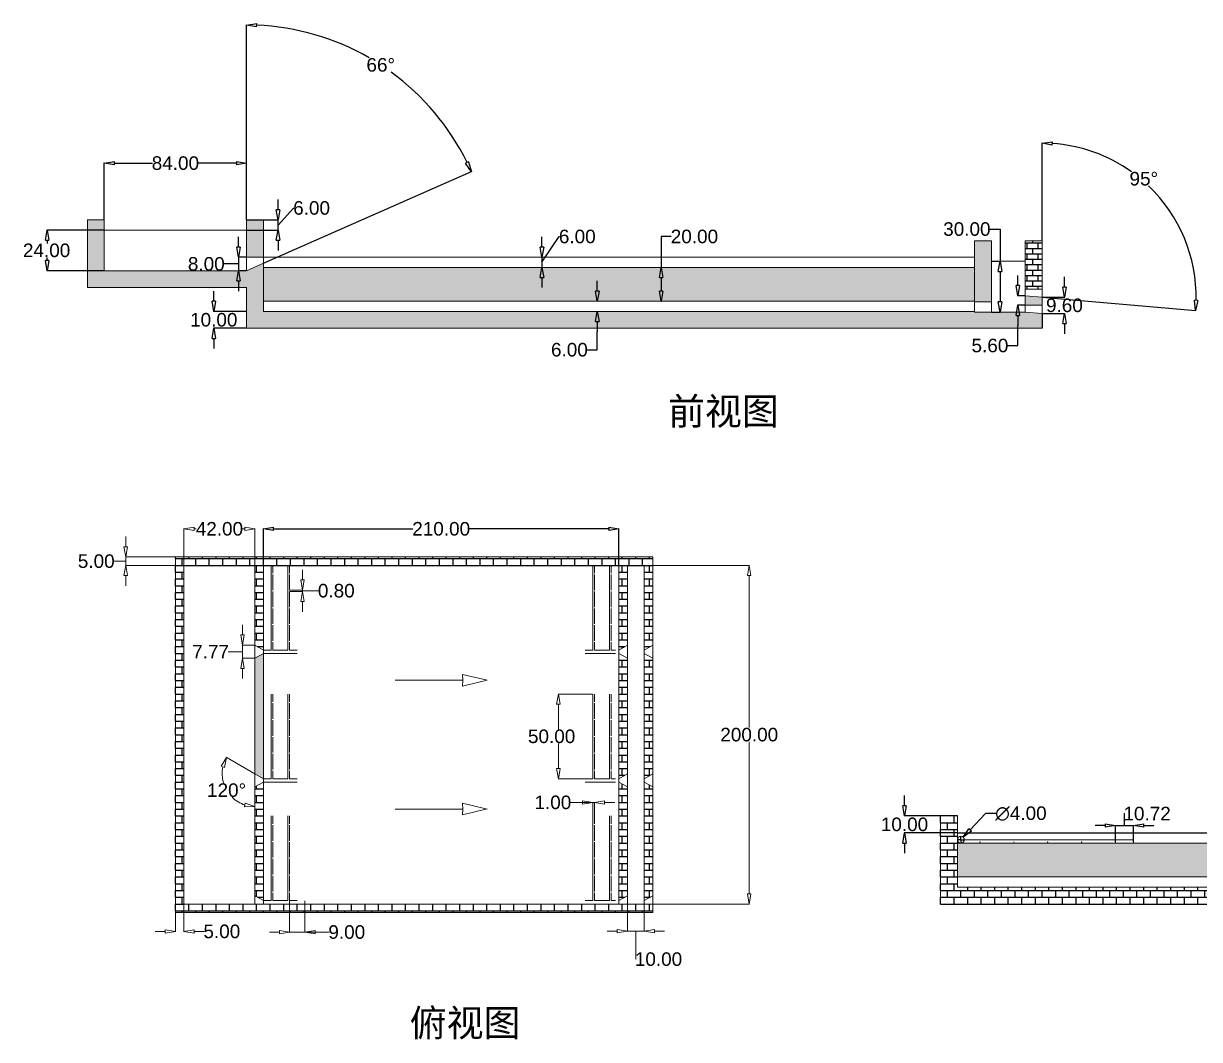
# Model space of a CAD drawing. Header units: inches. Extents: x -142 to 925, y -273 to 520.
# Drawn here: x -142 to 553, y -80 to 520 of the extents above; entities that cross this region are included whole.
import ezdxf

# ---------------------------------------------------------------- set-up
doc = ezdxf.new("R2010")
doc.units = ezdxf.units.IN
doc.header["$MEASUREMENT"] = 0
doc.layers.add('图层1', color=142, linetype='Continuous')
doc.layers.add('标注', color=7, linetype='Continuous')
doc.styles.add('MtXpl_', font='SimSun.ttf')
doc.styles.get("Standard").update_dxf_attribs({"font": 'arial.ttf', "height": 8})
doc.dimstyles.new('副本 Standard', dxfattribs={"dimtxt": 8, "dimasz": 6, "dimexe": 0.18, "dimexo": 0.0625, "dimgap": 0.09, "dimtad": 0, "dimtih": 1, "dimtoh": 1, "dimzin": 0, "dimdsep": 46, "dimtxsty": 'Standard', "dimblk": 'CLOSEDBLANK', "dimcen": -0.09, "dimadec": 0, "dimazin": 0, "dimtfac": 1, "dimtofl": 0, "dimtmove": 1, "dimatfit": 3, "dimldrblk": 'CLOSEDBLANK', "dimfxl": 1, "dimtolj": 1, "dimtzin": 0, "dimarcsym": 0})
pattern_1 = [(228.012788, (0.72, 1), (-8, -9), [0.134536, -13.319088]), (184.969741, (0.63, 0.9), (12, 1), [0.230868, -22.8559248]), (132.510447, (0.4, 0.88), (10, -11), [0.162788, -16.1160326]), (267.273689, (0.01, 0.63), (1, 20), [0.210238, -20.813558]), (292.833654, (0, 0.42), (-5, 12), [0.206155, -20.4093731]), (357.273689, (0.08, 0.23), (-20, 1), [0.210238, -20.813558]), (37.6942405, (0.29, 0.22), (-13, -10), [0.278029, -27.5248485]), (72.255328, (0.51, 0.39), (7, 22), [0.262488, -25.9863215]), (121.429566, (0.59, 0.64), (-8, 13), [0.21095, -20.8840731]), (175.236358, (0.48, 0.82), (11, -1), [0.240832, -11.8007626]), (222.397438, (0.24, 0.84), (-12, -11), [0.311448, -30.833375]), (138.814075, (1, 0.62), (-7, 6), [0.106301, -10.5238448]), (171.469234, (0.92, 0.69), (13, -2), [0.202237, -20.0215114]), (225, (0.72, 0.72), (-1e-16, -1), [0.141421, -1.2727926]), (203.19859, (0.65, 0.84), (5, 2), [0.076158, -7.5396151]), (291.80141, (0.58, 0.81), (-1, 3), [0.107703, -5.2774618]), (30.963757, (0.62, 0.71), (3, 2), [0.174929, -5.6560229]), (161.56505, (0.77, 0.8), (2, -1), [0.126491, -3.0357867]), (16.38954, (0, 0.81), (10, 3), [0.1772, -17.5428451]), (70.346176, (0.17, 0.86), (-4, -11), [0.148661, -14.7174077]), (293.19859, (0.77, 1), (-2, 5), [0.152315, -7.4634581]), (343.61046, (0.83, 0.86), (-10, 3), [0.1772, -17.5428451]), (339.443955, (0, 0.19), (-5, 2), [0.17088, -8.3731237]), (294.77514, (0.16, 0.13), (-5, 11), [0.143178, -14.174643]), (66.80141, (0.78, 0), (2, 5), [0.152315, -7.4634581]), (17.354025, (0.84, 0.14), (-13, -4), [0.167631, -16.5954236]), (69.443955, (0.29, 0), (-2, -5), [0.08544, -8.4585637]), (101.309932, (0.72, 0), (-1, 4), [0.05099, -5.0480295]), (165.963757, (0.71, 0.05), (3, -1), [0.206155, -3.9169506]), (186.009006, (0.51, 0.1), (10, 1), [0.19105, -18.9139232]), (303.69007, (0.62, 0.62), (-1, 2), [0.144222, -3.4613293]), (353.1572266, (0.7, 0.5), (17, -2), [0.251794, -24.9275626]), (60.945396, (0.95, 0.47), (-4, -7), [0.102956, -10.1926741]), (90, (1, 0.56), (-1, 1), [0.06, -0.94]), (120.256437, (0.49, 0.13), (4, -7), [0.138924, -13.75352]), (48.012788, (0.42, 0.25), (8, 9), [0.269072, -13.184552]), (0, (0.6, 0.45), (1, 1), [0.26, -0.74]), (325.304846, (0.86, 0.45), (10, -7), [0.158114, -15.6532743]), (254.054604, (0.99, 0.36), (-1, -4), [0.145602, -7.1345079]), (207.645975, (0.95, 0.22), (-19, -10), [0.237065, -23.4694742]), (175.426079, (0.74, 0.11), (-13, 1), [0.250799, -24.8290734])]

# ---------------------------------------------------------------- blocks, each defined once
blk = doc.blocks.new('_ClosedBlank')
at = {"color": 0, "linetype": 'ByBlock', "lineweight": -2}
for p, q in [((-1, 0.17), (0, 0)), ((-1, 0.17), (-1, -0.17)), ((0, 0), (-1, -0.17))]:
    blk.add_line(p, q, dxfattribs=at)
blk = doc.blocks.new('*D11')
at = {"layer": 'Defpoints', "color": 0, "transparency": 16777216}
for p in [(541.24, 399.27), (460, 391.6), (450, 359.2), (460, 358.34), (460, 348.74)]:
    blk.add_point(p, dxfattribs=at)
at = {"layer": '标注', "color": 0, "lineweight": -2, "transparency": 16777216}
for p, q in [((460, 391.66), (460, 449.49)), ((460.06, 358.34), (550.81, 350.57))]:
    blk.add_line(p, q, dxfattribs=at)
for start, end in [(54.58476, 86.22012), (358.88677, 46.31844)]:
    blk.add_arc((460, 358.34), 90.97, start, end, dxfattribs=at)
at = {"layer": '标注', "color": 0, "lineweight": -2, "transparency": 16777216, "xscale": 6, "yscale": 6, "zscale": 6}
for p, rotation in [((460, 449.31), 178.1100616742224), ((550.63, 350.58), 266.9968270854599)]:
    blk.add_blockref('_ClosedBlank', p, dxfattribs=dict(at, rotation=rotation))
at = {"layer": '标注', "color": 0, "lineweight": 0, "transparency": 16777216, "insert": (520.05, 428.3), "char_height": 8, "attachment_point": 5}
blk.add_mtext('\\A1;95°', dxfattribs=at)
blk = doc.blocks.new('*D13')
at = {"layer": 'Defpoints', "color": 0, "transparency": 16777216}
for p in [(-10, 437.52), (-94, 404), (-10, 404)]:
    blk.add_point(p, dxfattribs=at)
at = {"layer": '标注', "color": 0, "lineweight": -2, "transparency": 16777216}
for p, q in [((-94, 404.06), (-94, 437.7)), ((-10, 404.06), (-10, 437.7)), ((-88, 437.52), (-65.58, 437.52)), ((-16, 437.52), (-38.42, 437.52))]:
    blk.add_line(p, q, dxfattribs=at)
at = {"layer": '标注', "color": 0, "lineweight": -2, "transparency": 16777216, "xscale": 6, "yscale": 6, "zscale": 6, "rotation": 180}
blk.add_blockref('_ClosedBlank', (-94, 437.52), dxfattribs=at)
at = {"layer": '标注', "color": 0, "lineweight": -2, "transparency": 16777216, "xscale": 6, "yscale": 6, "zscale": 6}
blk.add_blockref('_ClosedBlank', (-10, 437.52), dxfattribs=at)
at = {"layer": '标注', "color": 0, "lineweight": 0, "transparency": 16777216, "insert": (-52, 437.52), "char_height": 8, "attachment_point": 5}
blk.add_mtext('\\A1;84.00', dxfattribs=at)
blk = doc.blocks.new('*D14')
at = {"layer": 'Defpoints', "color": 0, "transparency": 16777216}
for p in [(-94, 398), (-127.7, 374), (-94, 374)]:
    blk.add_point(p, dxfattribs=at)
at = {"layer": '标注', "color": 0, "lineweight": -2, "transparency": 16777216}
for p, q in [((-94.06, 398), (-127.88, 398)), ((-127.7, 392), (-127.7, 390.17)), ((-127.7, 380), (-127.7, 381.83)), ((-94.06, 374), (-127.88, 374))]:
    blk.add_line(p, q, dxfattribs=at)
at = {"layer": '标注', "color": 0, "lineweight": -2, "transparency": 16777216, "xscale": 6, "yscale": 6, "zscale": 6}
for p, rotation in [((-127.7, 398), 90), ((-127.7, 374), 270)]:
    blk.add_blockref('_ClosedBlank', p, dxfattribs=dict(at, rotation=rotation))
at = {"layer": '标注', "color": 0, "lineweight": 0, "transparency": 16777216, "insert": (-128.08, 386), "char_height": 8, "attachment_point": 5}
blk.add_mtext('\\A1;24.00', dxfattribs=at)
blk = doc.blocks.new('*D15')
at = {"layer": 'Defpoints', "color": 0, "transparency": 16777216}
for p in [(-10, 404), (8.63, 404), (-10, 398)]:
    blk.add_point(p, dxfattribs=at)
at = {"layer": '标注', "color": 0, "lineweight": -2, "transparency": 16777216}
for p, q in [((8.63, 410), (8.63, 416)), ((8.63, 401), (17.78, 411.04)), ((17.78, 411.04), (17.96, 411.04)), ((-9.94, 404), (8.81, 404)), ((8.63, 398), (8.63, 404)), ((-9.94, 398), (8.81, 398)), ((8.63, 392), (8.63, 386))]:
    blk.add_line(p, q, dxfattribs=at)
at = {"layer": '标注', "color": 0, "lineweight": -2, "transparency": 16777216, "xscale": 6, "yscale": 6, "zscale": 6}
for p, rotation in [((8.63, 404), 270), ((8.63, 398), 90)]:
    blk.add_blockref('_ClosedBlank', p, dxfattribs=dict(at, rotation=rotation))
at = {"layer": '标注', "color": 0, "lineweight": 0, "transparency": 16777216, "insert": (28.45, 411.04), "char_height": 8, "attachment_point": 5}
blk.add_mtext('\\A1;6.00', dxfattribs=at)
blk = doc.blocks.new('*D16')
at = {"layer": 'Defpoints', "color": 0, "transparency": 16777216}
for p in [(91.11, 478.09), (-10, 404), (0, 378.4), (-10, 374), (-10, 374)]:
    blk.add_point(p, dxfattribs=at)
at = {"layer": '标注', "color": 0, "lineweight": -2, "transparency": 16777216}
for p, q in [((-10, 404.06), (-10, 519.3)), ((0.06, 378.43), (122.99, 432.52))]:
    blk.add_line(p, q, dxfattribs=at)
for start, end in [(60.02518, 87.63088), (26.11862, 53.97017)]:
    blk.add_arc((-10, 374), 145.12, start, end, dxfattribs=at)
at = {"layer": '标注', "color": 0, "lineweight": -2, "transparency": 16777216, "xscale": 6, "yscale": 6, "zscale": 6}
for p, rotation in [((-10, 519.12), 178.815438692731), ((122.83, 432.44), 294.9340558001358)]:
    blk.add_blockref('_ClosedBlank', p, dxfattribs=dict(at, rotation=rotation))
at = {"layer": '标注', "color": 0, "lineweight": 0, "transparency": 16777216, "insert": (69.3, 495.53), "char_height": 8, "attachment_point": 5}
blk.add_mtext('\\A1;66°', dxfattribs=at)
blk = doc.blocks.new('*D17')
at = {"layer": 'Defpoints', "color": 0, "transparency": 16777216}
for p in [(164.54, 382), (164.54, 376), (164.54, 376)]:
    blk.add_point(p, dxfattribs=at)
at = {"layer": '标注', "color": 0, "lineweight": -2, "transparency": 16777216}
for p, q in [((164.54, 379), (174.72, 394.19)), ((164.54, 388), (164.54, 394)), ((174.72, 394.19), (174.9, 394.19)), ((164.54, 382), (164.54, 376)), ((164.6, 382), (164.72, 382)), ((164.6, 376), (164.72, 376)), ((164.54, 370), (164.54, 364))]:
    blk.add_line(p, q, dxfattribs=at)
at = {"layer": '标注', "color": 0, "lineweight": -2, "transparency": 16777216, "xscale": 6, "yscale": 6, "zscale": 6}
for p, rotation in [((164.54, 382), 270), ((164.54, 376), 90)]:
    blk.add_blockref('_ClosedBlank', p, dxfattribs=dict(at, rotation=rotation))
at = {"layer": '标注', "color": 0, "lineweight": 0, "transparency": 16777216, "insert": (185.39, 394.19), "char_height": 8, "attachment_point": 5}
blk.add_mtext('\\A1;6.00', dxfattribs=at)
blk = doc.blocks.new('*D20')
at = {"layer": 'Defpoints', "color": 0, "transparency": 16777216}
for p in [(-10, 382), (-14.7, 374), (-10, 374)]:
    blk.add_point(p, dxfattribs=at)
at = {"layer": '标注', "color": 0, "lineweight": -2, "transparency": 16777216}
for p, q in [((-14.7, 388), (-14.7, 394)), ((-23.09, 378), (-23.27, 378)), ((-14.7, 378), (-23.09, 378)), ((-10.06, 382), (-14.88, 382)), ((-14.7, 382), (-14.7, 374)), ((-10.06, 374), (-14.88, 374)), ((-14.7, 368), (-14.7, 362))]:
    blk.add_line(p, q, dxfattribs=at)
at = {"layer": '标注', "color": 0, "lineweight": -2, "transparency": 16777216, "xscale": 6, "yscale": 6, "zscale": 6}
for p, rotation in [((-14.7, 382), 270), ((-14.7, 374), 90)]:
    blk.add_blockref('_ClosedBlank', p, dxfattribs=dict(at, rotation=rotation))
at = {"layer": '标注', "color": 0, "lineweight": 0, "transparency": 16777216, "insert": (-33.74, 378), "char_height": 8, "attachment_point": 5}
blk.add_mtext('\\A1;8.00', dxfattribs=at)
blk = doc.blocks.new('*D21')
at = {"layer": 'Defpoints', "color": 0, "transparency": 16777216}
for p in [(430, 379.6), (430, 349.6), (435.1, 349.6)]:
    blk.add_point(p, dxfattribs=at)
at = {"layer": '标注', "color": 0, "lineweight": -2, "transparency": 16777216}
for p, q in [((429.1, 398.58), (435.1, 398.58)), ((435.1, 398.58), (435.1, 379.6)), ((430.06, 379.6), (435.28, 379.6)), ((435.1, 373.6), (435.1, 355.6)), ((430.06, 349.6), (435.28, 349.6))]:
    blk.add_line(p, q, dxfattribs=at)
at = {"layer": '标注', "color": 0, "lineweight": -2, "transparency": 16777216, "xscale": 6, "yscale": 6, "zscale": 6}
for p, rotation in [((435.1, 379.6), 90), ((435.1, 349.6), 270)]:
    blk.add_blockref('_ClosedBlank', p, dxfattribs=dict(at, rotation=rotation))
at = {"layer": '标注', "color": 0, "lineweight": 0, "transparency": 16777216, "insert": (415.53, 398.58), "char_height": 8, "attachment_point": 5}
blk.add_mtext('\\A1;30.00', dxfattribs=at)
blk = doc.blocks.new('*D22')
at = {"layer": 'Defpoints', "color": 0, "transparency": 16777216}
for p in [(-10, 350), (-29.34, 340), (-10, 340)]:
    blk.add_point(p, dxfattribs=at)
at = {"layer": '标注', "color": 0, "lineweight": -2, "transparency": 16777216}
for p, q in [((-29.34, 356), (-29.34, 362)), ((-10.06, 350), (-29.52, 350)), ((-10.06, 340), (-29.52, 340)), ((-29.34, 334), (-29.34, 328))]:
    blk.add_line(p, q, dxfattribs=at)
at = {"layer": '标注', "color": 0, "lineweight": -2, "transparency": 16777216, "xscale": 6, "yscale": 6, "zscale": 6}
for p, rotation in [((-29.34, 350), 270), ((-29.34, 340), 90)]:
    blk.add_blockref('_ClosedBlank', p, dxfattribs=dict(at, rotation=rotation))
at = {"layer": '标注', "color": 0, "lineweight": 0, "transparency": 16777216, "insert": (-29.34, 345), "char_height": 8, "attachment_point": 5}
blk.add_mtext('\\A1;10.00', dxfattribs=at)
blk = doc.blocks.new('*D23')
at = {"layer": 'Defpoints', "color": 0, "transparency": 16777216}
for p in [(460, 358.34), (460, 348.74), (473.15, 348.74)]:
    blk.add_point(p, dxfattribs=at)
at = {"layer": '标注', "color": 0, "lineweight": -2, "transparency": 16777216}
for p, q in [((473.15, 364.34), (473.15, 370.34)), ((460.06, 358.34), (473.33, 358.34)), ((460.06, 348.74), (473.33, 348.74)), ((473.15, 342.74), (473.15, 336.74))]:
    blk.add_line(p, q, dxfattribs=at)
at = {"layer": '标注', "color": 0, "lineweight": -2, "transparency": 16777216, "xscale": 6, "yscale": 6, "zscale": 6}
for p, rotation in [((473.15, 358.34), 270), ((473.15, 348.74), 90)]:
    blk.add_blockref('_ClosedBlank', p, dxfattribs=dict(at, rotation=rotation))
at = {"layer": '标注', "color": 0, "lineweight": 0, "transparency": 16777216, "insert": (473.15, 353.54), "char_height": 8, "attachment_point": 5}
blk.add_mtext('\\A1;9.60', dxfattribs=at)
blk = doc.blocks.new('*D24')
at = {"layer": 'Defpoints', "color": 0, "transparency": 16777216}
for p in [(450, 359.2), (445.61, 353.6), (450, 353.6)]:
    blk.add_point(p, dxfattribs=at)
at = {"layer": '标注', "color": 0, "lineweight": -2, "transparency": 16777216}
for p, q in [((445.61, 365.2), (445.61, 371.2)), ((449.94, 359.2), (445.43, 359.2)), ((449.94, 353.6), (445.43, 353.6)), ((445.61, 347.6), (445.61, 341.6)), ((445.61, 329.8), (445.61, 341.6)), ((439.61, 329.8), (445.61, 329.8))]:
    blk.add_line(p, q, dxfattribs=at)
at = {"layer": '标注', "color": 0, "lineweight": -2, "transparency": 16777216, "xscale": 6, "yscale": 6, "zscale": 6}
for p, rotation in [((445.61, 359.2), 270), ((445.61, 353.6), 90)]:
    blk.add_blockref('_ClosedBlank', p, dxfattribs=dict(at, rotation=rotation))
at = {"layer": '标注', "color": 0, "lineweight": 0, "transparency": 16777216, "insert": (429.14, 329.8), "char_height": 8, "attachment_point": 5}
blk.add_mtext('\\A1;5.60', dxfattribs=at)
blk = doc.blocks.new('*D25')
at = {"layer": 'Defpoints', "color": 0, "transparency": 16777216}
for p in [(514, 46.38), (503.28, 36.58), (514, 36.58)]:
    blk.add_point(p, dxfattribs=at)
at = {"layer": '标注', "color": 0, "lineweight": -2, "transparency": 16777216}
for p, q in [((508.64, 46.38), (508.64, 53.38)), ((508.64, 53.38), (508.82, 53.38)), ((497.28, 46.38), (491.28, 46.38)), ((503.28, 36.64), (503.28, 46.56)), ((503.28, 46.38), (514, 46.38)), ((514, 36.64), (514, 46.56)), ((520, 46.38), (526, 46.38))]:
    blk.add_line(p, q, dxfattribs=at)
at = {"layer": '标注', "color": 0, "lineweight": -2, "transparency": 16777216, "xscale": 6, "yscale": 6, "zscale": 6}
blk.add_blockref('_ClosedBlank', (503.28, 46.38), dxfattribs=at)
at = {"layer": '标注', "color": 0, "lineweight": -2, "transparency": 16777216, "xscale": 6, "yscale": 6, "zscale": 6, "rotation": 180}
blk.add_blockref('_ClosedBlank', (514, 46.38), dxfattribs=at)
at = {"layer": '标注', "color": 0, "lineweight": 0, "transparency": 16777216, "insert": (521.99, 53.38), "char_height": 8, "attachment_point": 5}
blk.add_mtext('\\A1;10.72', dxfattribs=at)
blk = doc.blocks.new('*D27')
at = {"layer": 'Defpoints', "color": 0, "transparency": 16777216}
for p in [(410.62, 36.55), (413.38, 39.45)]:
    blk.add_point(p, dxfattribs=at)
at = {"layer": '标注', "color": 0, "lineweight": -2, "transparency": 16777216}
for p, q in [((426.62, 53.38), (417.51, 43.8)), ((432.62, 53.38), (426.62, 53.38)), ((411.82, 38), (409.91, 38)), ((411.91, 38), (412.09, 38)), ((412, 38.18), (412, 40.09)), ((412, 37.91), (412, 38.09)), ((412, 37.82), (412, 35.91)), ((412.18, 38), (414.09, 38))]:
    blk.add_line(p, q, dxfattribs=at)
at = {"layer": '标注', "color": 0, "lineweight": -2, "transparency": 16777216, "xscale": 6, "yscale": 6, "zscale": 6, "rotation": 226.4518931169575}
blk.add_blockref('_ClosedBlank', (413.38, 39.45), dxfattribs=at)
at = {"layer": '标注', "color": 0, "lineweight": 0, "transparency": 16777216, "insert": (447.44, 53.38), "char_height": 8, "attachment_point": 5}
blk.add_mtext('\\A1;∅4.00', dxfattribs=at)
blk = doc.blocks.new('*D30')
at = {"layer": 'Defpoints', "color": 0, "transparency": 16777216}
for p in [(378.68, 52), (410, 52), (410, 42)]:
    blk.add_point(p, dxfattribs=at)
at = {"layer": '标注', "color": 0, "lineweight": -2, "transparency": 16777216}
for p, q in [((378.68, 58), (378.68, 64)), ((409.94, 52), (378.5, 52)), ((409.94, 42), (378.5, 42)), ((378.68, 36), (378.68, 30))]:
    blk.add_line(p, q, dxfattribs=at)
at = {"layer": '标注', "color": 0, "lineweight": -2, "transparency": 16777216, "xscale": 6, "yscale": 6, "zscale": 6}
for p, rotation in [((378.68, 52), 270), ((378.68, 42), 90)]:
    blk.add_blockref('_ClosedBlank', p, dxfattribs=dict(at, rotation=rotation))
at = {"layer": '标注', "color": 0, "lineweight": 0, "transparency": 16777216, "insert": (378.68, 47), "char_height": 8, "attachment_point": 5}
blk.add_mtext('\\A1;10.00', dxfattribs=at)
blk = doc.blocks.new('*D36')
at = {"layer": 'Defpoints', "color": 0, "transparency": 16777216}
for p in [(210, 221.55), (0, 200), (210, 200)]:
    blk.add_point(p, dxfattribs=at)
at = {"layer": '标注', "color": 0, "lineweight": -2, "transparency": 16777216}
for p, q in [((0, 200.06), (0, 221.73)), ((6, 221.55), (88.25, 221.55)), ((204, 221.55), (121.75, 221.55)), ((210, 200.06), (210, 221.73))]:
    blk.add_line(p, q, dxfattribs=at)
at = {"layer": '标注', "color": 0, "lineweight": -2, "transparency": 16777216, "xscale": 6, "yscale": 6, "zscale": 6, "rotation": 180}
blk.add_blockref('_ClosedBlank', (0, 221.55), dxfattribs=at)
at = {"layer": '标注', "color": 0, "lineweight": -2, "transparency": 16777216, "xscale": 6, "yscale": 6, "zscale": 6}
blk.add_blockref('_ClosedBlank', (210, 221.55), dxfattribs=at)
at = {"layer": '标注', "color": 0, "transparency": 16777216, "insert": (105, 221.55), "char_height": 8, "attachment_point": 5}
blk.add_mtext('\\A1;210.00', dxfattribs=at)
blk = doc.blocks.new('*D37')
at = {"layer": 'Defpoints', "color": 0, "transparency": 16777216}
for p in [(234.95, 376), (234.95, 356), (234.95, 356)]:
    blk.add_point(p, dxfattribs=at)
at = {"layer": '标注', "color": 0, "lineweight": -2, "transparency": 16777216}
for p, q in [((240.95, 394.19), (234.95, 394.19)), ((234.95, 394.19), (234.95, 376)), ((235.02, 376), (235.13, 376)), ((234.95, 370), (234.95, 362)), ((235.02, 356), (235.13, 356))]:
    blk.add_line(p, q, dxfattribs=at)
at = {"layer": '标注', "color": 0, "lineweight": -2, "transparency": 16777216, "xscale": 6, "yscale": 6, "zscale": 6}
for p, rotation in [((234.95, 376), 90), ((234.95, 356), 270)]:
    blk.add_blockref('_ClosedBlank', p, dxfattribs=dict(at, rotation=rotation))
at = {"layer": '标注', "color": 0, "transparency": 16777216, "insert": (254.6, 394.19), "char_height": 8, "attachment_point": 5}
blk.add_mtext('\\A1;20.00', dxfattribs=at)
blk = doc.blocks.new('*D38')
at = {"layer": 'Defpoints', "color": 0, "transparency": 16777216}
for p in [(197.23, 356), (197.23, 350), (197.23, 350)]:
    blk.add_point(p, dxfattribs=at)
at = {"layer": '标注', "color": 0, "lineweight": -2, "transparency": 16777216}
for p, q in [((197.23, 362), (197.23, 368)), ((197.29, 356), (197.41, 356)), ((197.29, 350), (197.41, 350)), ((197.23, 344), (197.23, 338)), ((197.23, 327.31), (197.23, 338)), ((191.23, 327.31), (197.23, 327.31))]:
    blk.add_line(p, q, dxfattribs=at)
at = {"layer": '标注', "color": 0, "lineweight": -2, "transparency": 16777216, "xscale": 6, "yscale": 6, "zscale": 6}
for p, rotation in [((197.23, 356), 270), ((197.23, 350), 90)]:
    blk.add_blockref('_ClosedBlank', p, dxfattribs=dict(at, rotation=rotation))
at = {"layer": '标注', "color": 0, "transparency": 16777216, "insert": (180.74, 327.31), "char_height": 8, "attachment_point": 5}
blk.add_mtext('\\A1;6.00', dxfattribs=at)

msp = doc.modelspace()

# ---------------------------------------------------------------- hatches: boundary and pattern name
at = {"layer": '标注', "true_color": 0x636466, "transparency": 33554559}
h = msp.add_hatch(dxfattribs=at)
h.set_pattern_fill('AR-B816', color=251, scale=0.5)
h.paths.add_polyline_path([(0, 148), (-5, 145.113), (-5, 76.887), (0, 74)])
h.paths.add_polyline_path([(0, 404), (-10, 404), (-10, 382), (0, 382)], flags=17)
h.paths.add_polyline_path([(0, 378.4), (-10, 374), (-94, 374), (-94, 404), (-104, 404), (-104, 364), (-94, 364), (-10, 364), (-10, 350), (-10, 340), (460, 340), (460, 348.744), (450, 349.6), (430, 349.6), (420, 349.6), (420, 350), (0, 350)])
h.paths.add_polyline_path([(430, 391.6), (420, 391.6), (420, 355.6), (430, 355.6)], flags=17)
h.paths.add_polyline_path([(460, 391.6), (450, 391.6), (450, 363.2), (460, 363.2)], flags=0)
h.paths.add_polyline_path([(460, 358.344), (450, 359.2), (450, 353.6), (460, 353.6)], flags=17)
h = msp.add_hatch(dxfattribs=at)
h.set_pattern_fill('AR-B816', color=251, scale=0.4)
h.paths.add_polyline_path([(460, 391.6), (450, 391.6), (450, 363.2), (460, 363.2)])
h = msp.add_hatch(dxfattribs=at)
h.set_pattern_fill('GRAVEL', color=251)
h.set_pattern_definition(pattern_1)
h.paths.add_polyline_path([(420, 356), (420, 376), (0, 376), (0, 356)])
h = msp.add_hatch(dxfattribs=at)
h.set_pattern_fill('GRAVEL', color=251)
h.set_pattern_definition(pattern_1)
h.paths.add_polyline_path([(0, 376), (0, 356), (420, 356), (420, 376)])
h = msp.add_hatch(dxfattribs=at)
h.set_pattern_fill('GRAVEL', color=251)
h.set_pattern_definition(pattern_1)
h.paths.add_polyline_path([(420, 376), (0, 376), (0, 356), (420, 356)], flags=17)
h.paths.add_polyline_path([(0, 376), (420, 376), (420, 356), (0, 356)])
h = msp.add_hatch(dxfattribs=at)
h.set_pattern_fill('GRAVEL', color=251)
h.set_pattern_definition(pattern_1)
h.paths.add_polyline_path([(0, 376), (420, 376), (420, 356), (0, 356)])
h = msp.add_hatch(dxfattribs=at)
h.set_pattern_fill('GRAVEL', color=251)
h.set_pattern_definition(pattern_1)
h.paths.add_polyline_path([(0, 376), (420, 376), (420, 356), (0, 356)])
h = msp.add_hatch(dxfattribs=at)
h.set_pattern_fill('GRAVEL', color=251, scale=40)
h.paths.add_polyline_path([(420, 376), (0, 376), (0, 356), (420, 356)])
h.paths.add_polyline_path([(810, 36), (410, 36), (410, 16), (810, 16)])
h = msp.add_hatch(dxfattribs=at)
h.set_pattern_fill('AR-B816', color=251, scale=0.5)
h.paths.add_polyline_path([(230, 205), (-5, 205), (-5, 200.062), (-5, 152.887), (0, 150), (0, 200), (210, 200), (210, 150), (215, 152.887), (215, 200), (225, 200), (230, 200)])
h.paths.add_polyline_path([(230, 200), (225, 200), (225, 150), (230, 152.887)], flags=0)
h.paths.add_polyline_path([(230, 145.113), (225, 148), (225, 74), (230, 76.887)])
h.paths.add_polyline_path([(215, 145.113), (210, 148), (210, 74), (215, 76.887)])
h.paths.add_polyline_path([(215, 69.113), (210, 72), (210, 2), (215, 4.887)])
h.paths.add_polyline_path([(230, 69.113), (225, 72), (225, 2), (230, 4.887)])
h.paths.add_polyline_path([(215, 0), (210, 0), (24.5, 0), (24.5, -5), (215, -5)])
h.paths.add_polyline_path([(225, 0), (215, 0), (215, -5), (225, -5)])
h.paths.add_polyline_path([(230, 0), (225, 0), (225, -5), (230, -5)])
h.paths.add_polyline_path([(0, 72), (-5, 69.113), (-5, 4.887), (0, 2)])
h.paths.add_polyline_path([(15.5, 0), (0, 0), (-5, 0), (-47, 0), (-47, -5), (-5, -5), (15.5, -5)])
h.paths.add_polyline_path([(24.5, 0), (15.5, 0), (15.5, -5), (24.5, -5)])
h.paths.add_polyline_path([(-47, 200), (-47, 205), (-52, 205), (-52, -5), (-47, -5), (-47, 0)])
h.paths.add_polyline_path([(-5, 205), (-47, 205), (-47, 200), (-5, 200)])
h = msp.add_hatch(dxfattribs=at)
h.set_pattern_fill('AR-B816', color=251, scale=0.5)
h.paths.add_polyline_path([(230, 200), (225, 200), (225, 150), (230, 152.887)])
h = msp.add_hatch(dxfattribs=at)
h.set_pattern_fill('AR-B816', color=251, scale=0.5)
h.paths.add_polyline_path([(820, 52), (810, 52), (810, 42), (810, 10), (410, 10), (410, 36), (410, 42), (410, 52), (400, 52), (400, 0), (410, 0), (810, 0), (820, 0)])

# ---------------------------------------------------------------- linework, layer by layer
at = {"lineweight": 0}
for p, q in [((-5, 205), (-52, 205)), ((-52, 205), (-52, -5)), ((230, -5), (230, 205)), ((-47, 0), (-47, 200)), ((-47, 200), (-5, 200)), ((-5, 200), (-5, 0)), ((-5, 200), (-5, 0)), ((0, 200), (0, 150)), ((4.5, 150), (4.5, 200)), ((5.5, 195.4), (5.5, 200)), ((5.5, 185.4), (5.5, 194.6)), ((14.5, 150), (14.5, 200)), ((15.5, 195.4), (15.5, 200)), ((15.5, 185.4), (15.5, 194.6)), ((194.5, 150), (194.5, 200)), ((195.5, 195.4), (195.5, 200)), ((195.5, 185.4), (195.5, 194.6)), ((204.5, 150), (204.5, 200)), ((205.5, 195.4), (205.5, 200)), ((205.5, 185.4), (205.5, 194.6)), ((210, 0), (210, 200)), ((215, 0), (215, 200)), ((215, 200), (225, 200)), ((215, 0), (215, 200)), ((225, 200), (225, 0)), ((5.5, 175.4), (5.5, 184.6)), ((15.5, 175.4), (15.5, 184.6)), ((195.5, 175.4), (195.5, 184.6)), ((205.5, 175.4), (205.5, 184.6)), ((5.5, 165.4), (5.5, 174.6)), ((15.5, 165.4), (15.5, 174.6)), ((195.5, 165.4), (195.5, 174.6)), ((205.5, 165.4), (205.5, 174.6)), ((5.5, 155.4), (5.5, 164.6)), ((15.5, 155.4), (15.5, 164.6)), ((195.5, 155.4), (195.5, 164.6)), ((205.5, 155.4), (205.5, 164.6)), ((5.5, 150), (5.5, 154.6)), ((15.5, 150), (15.5, 154.6)), ((195.5, 150), (195.5, 154.6)), ((205.5, 150), (205.5, 154.6)), ((0, 150), (4.5, 150)), ((0, 150), (0, 148)), ((0, 148), (20, 148)), ((0, 148), (0, 0)), ((5.5, 150), (14.5, 150)), ((15.5, 150), (20, 150)), ((190, 150), (194.5, 150)), ((190, 148), (208, 148)), ((195.5, 150), (204.5, 150)), ((205.5, 150), (208, 150)), ((4.5, 74), (4.5, 124)), ((5.5, 119.4), (5.5, 124)), ((5.5, 109.4), (5.5, 118.6)), ((14.5, 74), (14.5, 124)), ((15.5, 119.4), (15.5, 124)), ((15.5, 109.4), (15.5, 118.6)), ((194.5, 74), (194.5, 124)), ((195.5, 119.4), (195.5, 124)), ((195.5, 109.4), (195.5, 118.6)), ((204.5, 74), (204.5, 124)), ((205.5, 119.4), (205.5, 124)), ((205.5, 109.4), (205.5, 118.6)), ((5.5, 99.4), (5.5, 108.6)), ((15.5, 99.4), (15.5, 108.6)), ((195.5, 99.4), (195.5, 108.6)), ((205.5, 99.4), (205.5, 108.6)), ((5.5, 89.4), (5.5, 98.6)), ((15.5, 89.4), (15.5, 98.6)), ((195.5, 89.4), (195.5, 98.6)), ((205.5, 89.4), (205.5, 98.6)), ((5.5, 79.4), (5.5, 88.6)), ((15.5, 79.4), (15.5, 88.6)), ((195.5, 79.4), (195.5, 88.6)), ((205.5, 79.4), (205.5, 88.6)), ((5.5, 74), (5.5, 78.6)), ((15.5, 74), (15.5, 78.6)), ((195.5, 74), (195.5, 78.6)), ((205.5, 74), (205.5, 78.6)), ((0, 74), (4.5, 74)), ((0, 72), (20, 72)), ((5.5, 74), (14.5, 74)), ((15.5, 74), (20, 74)), ((190, 74), (194.5, 74)), ((190, 72), (208, 72)), ((195.5, 74), (204.5, 74)), ((205.5, 74), (208, 74)), ((4.5, 2), (4.5, 52)), ((5.5, 47.4), (5.5, 52)), ((14.5, 2), (14.5, 52)), ((15.5, 47.4), (15.5, 52)), ((194.5, 2), (194.5, 52)), ((195.5, 47.4), (195.5, 52)), ((204.5, 2), (204.5, 52)), ((205.5, 47.4), (205.5, 52)), ((5.5, 37.4), (5.5, 46.6)), ((15.5, 37.4), (15.5, 46.6)), ((195.5, 37.4), (195.5, 46.6)), ((205.5, 37.4), (205.5, 46.6)), ((5.5, 27.4), (5.5, 36.6)), ((15.5, 27.4), (15.5, 36.6)), ((195.5, 27.4), (195.5, 36.6)), ((205.5, 27.4), (205.5, 36.6)), ((5.5, 17.4), (5.5, 26.6)), ((15.5, 17.4), (15.5, 26.6)), ((195.5, 17.4), (195.5, 26.6)), ((205.5, 17.4), (205.5, 26.6)), ((5.5, 7.4), (5.5, 16.6)), ((15.5, 7.4), (15.5, 16.6)), ((195.5, 7.4), (195.5, 16.6)), ((205.5, 7.4), (205.5, 16.6)), ((-5, 0), (-47, 0)), ((0, 2), (4.5, 2)), ((5.5, 2), (5.5, 6.6)), ((5.5, 2), (14.5, 2)), ((15.5, 2), (15.5, 6.6)), ((15.5, 2), (20, 2)), ((190, 2), (194.5, 2)), ((195.5, 2), (195.5, 6.6)), ((195.5, 2), (204.5, 2)), ((205.5, 2), (205.5, 6.6)), ((205.5, 2), (208, 2)), ((225, 0), (215, 0)), ((-52, -5), (-5, -5)), ((-5, -5), (230, -5))]:
    msp.add_line(p, q, dxfattribs=at)
at = {"layer": '图层1', "color": 140, "lineweight": 0}
for p, q in [((0, 382), (-10, 382)), ((0, 378.4), (-10, 374)), ((450, 363.2), (460, 363.2)), ((420, 355.6), (430, 355.6)), ((450, 359.2), (460, 358.344)), ((420, 349.6), (430, 349.6)), ((450, 353.6), (460, 353.6)), ((450, 349.6), (460, 348.744)), ((0, 150), (-5, 152.887)), ((210, 150), (215, 152.887)), ((225, 150), (230, 152.887)), ((0, 148), (-5, 145.113)), ((210, 148), (215, 145.113)), ((225, 148), (230, 145.113)), ((0, 74), (-5, 76.887)), ((210, 74), (215, 76.887)), ((225, 74), (230, 76.887)), ((0, 72), (-5, 69.113)), ((210, 72), (215, 69.113)), ((225, 72), (230, 69.113)), ((0, 2), (-5, 4.887)), ((0, 0), (-5, 0)), ((210, 2), (215, 4.887)), ((210, 0), (215, 0)), ((225, 2), (230, 4.887)), ((225, 0), (230, 0))]:
    msp.add_line(p, q, dxfattribs=at)
at = {"layer": '图层1', "lineweight": 0}
msp.add_line((450, 349.6), (450, 359.2), dxfattribs=at)
at = {"layer": '图层1', "color": 251, "lineweight": 0, "true_color": 0x636466}
for p, q in [((77.763, 132.117), (117.763, 132.117)), ((77.763, 132.117), (117.763, 132.117)), ((117.763, 132.117), (117.562, 135.611)), ((117.562, 135.611), (132.147, 132.106)), ((117.562, 128.623), (132.147, 132.128)), ((117.763, 132.117), (117.562, 128.623)), ((77.763, 56.117), (117.763, 56.117)), ((77.763, 56.117), (117.763, 56.117)), ((117.763, 56.117), (117.562, 59.611)), ((117.562, 59.611), (132.147, 56.106)), ((117.562, 52.623), (132.147, 56.128)), ((117.763, 56.117), (117.562, 52.623))]:
    msp.add_line(p, q, dxfattribs=at)
at = {"layer": '图层1', "color": 0, "lineweight": 0}
msp.add_lwpolyline([(0, 376), (420, 376), (420, 356), (0, 356)], close=True, dxfattribs=at)
at = {"layer": '标注', "color": 0, "lineweight": 0}
for p, q in [((-94, 404), (-104, 404)), ((-104, 404), (-104, 364)), ((-94, 374), (-94, 404)), ((0, 378.4), (-10, 374)), ((0, 350), (0, 378.4)), ((-10, 374), (-94, 374)), ((-10, 374), (-10, 374)), ((-104, 364), (-94, 364)), ((-94, 364), (-10, 364)), ((-10, 364), (-10, 350)), ((-10, 350), (-10, 340)), ((420, 350), (0, 350)), ((430, 349.6), (420, 349.6)), ((450, 349.6), (430, 349.6)), ((460, 348.744), (450, 349.6)), ((-10, 340), (460, 340)), ((-5, 205), (-52, 205)), ((-52, 205), (-52, -5)), ((230, 205), (-5, 205)), ((230, 152.887), (230, 205)), ((-47, 0), (-47, 200)), ((-47, 200), (-5, 200)), ((-5, 200), (-5, 152.887)), ((0, 200), (210, 200)), ((0, 150), (0, 200)), ((0, 200), (0, 200)), ((23.049, 191.4), (23.049, 197.4)), ((210, 200), (210, 150)), ((215, 152.887), (215, 200)), ((215, 200), (225, 200)), ((225, 200), (225, 150)), ((225.063, 200), (287.149, 200)), ((286.969, 194), (286.969, 104.175)), ((15.563, 185.4), (23.229, 185.4)), ((15.563, 184.6), (23.229, 184.6)), ((23.049, 185.4), (23.049, 184.6)), ((23.049, 185), (32.387, 185)), ((32.387, 185), (32.567, 185)), ((23.049, 178.6), (23.049, 172.6)), ((-5, 152.887), (0, 150)), ((210, 150), (215, 152.887)), ((225, 150), (230, 152.887)), ((0, 148), (-5, 145.113)), ((0, 74), (0, 148)), ((215, 145.113), (210, 148)), ((210, 148), (210, 74)), ((230, 145.113), (225, 148)), ((225, 148), (225, 74)), ((-5, 145.113), (-5, 76.887)), ((215, 76.887), (215, 145.113)), ((230, 76.887), (230, 145.113)), ((230, 145.113), (230, 145.113)), ((194.438, 124), (174.045, 124)), ((174.225, 118), (174.225, 103.175)), ((174.225, 80), (174.225, 94.825)), ((286.969, 6), (286.969, 95.825)), ((-5, 76.887), (0, 74)), ((-5, 76.887), (-5, 76.887)), ((210, 74), (215, 76.887)), ((225, 74), (230, 76.887)), ((0, 72), (-5, 69.113)), ((0, 2), (0, 72)), ((194.438, 74), (174.045, 74)), ((210, 74), (210, 74)), ((215, 69.113), (210, 72)), ((210, 72), (210, 2)), ((230, 69.113), (225, 72)), ((225, 72), (225, 2)), ((-5, 69.113), (-5, 4.887)), ((215, 4.887), (215, 69.113)), ((230, 4.887), (230, 69.113)), ((411.82, 38), (409.91, 38)), ((410, 36), (810, 36)), ((411.91, 38), (412.09, 38)), ((412, 38.18), (412, 40.09)), ((412, 37.91), (412, 38.09)), ((412, 37.82), (412, 35.91)), ((412.18, 38), (414.09, 38)), ((423.19, 36.58), (423.37, 36.58)), ((423.28, 36.49), (423.28, 36.67)), ((443.19, 36.58), (443.37, 36.58)), ((443.28, 36.49), (443.28, 36.67)), ((463.19, 36.58), (463.37, 36.58)), ((463.28, 36.49), (463.28, 36.67)), ((483.19, 36.58), (483.37, 36.58)), ((483.28, 36.49), (483.28, 36.67)), ((503.19, 36.58), (503.37, 36.58)), ((503.28, 36.49), (503.28, 36.67)), ((410, 16), (810, 16)), ((-5, 0), (-47, 0)), ((-5, 4.887), (0, 2)), ((-5, 4.887), (-5, 4.887)), ((0, 0), (-5, 0)), ((210, 0), (0, 0)), ((15.5, 1.938), (15.5, -16.764)), ((24.5, 1.938), (24.5, -16.764)), ((210, 2), (215, 4.887)), ((210, 2), (210, 2)), ((215, 0), (210, 0)), ((225, 0), (215, 0)), ((225, 2), (230, 4.887)), ((225, 2), (225, 2)), ((230, 0), (225, 0)), ((225.063, 0), (287.149, 0)), ((230, -5), (230, 0)), ((-52, -5), (-5, -5)), ((-5, -5), (230, -5)), ((9.5, -16.584), (3.5, -16.584)), ((15.5, -16.584), (24.5, -16.584)), ((38.771, -16.584), (24.5, -16.584)), ((30.5, -16.584), (36.5, -16.584))]:
    msp.add_line(p, q, dxfattribs=at)
at = {"layer": '标注', "lineweight": 0}
for p, q in [((430, 349.6), (430, 391.6)), ((450, 349.6), (450, 391.6)), ((0, 382.4), (0, 350)), ((420, 382), (0, 382)), ((420, 349.6), (420, 382)), ((-10, 350), (-10, 340)), ((-81.368, 211), (-81.368, 217)), ((-47, 200.062), (-47, 221.727)), ((-41, 221.547), (-39.735, 221.547)), ((-11, 221.547), (-12.265, 221.547)), ((-5, 200.062), (-5, 221.727)), ((-88.106, 202.456), (-88.286, 202.456)), ((-81.368, 202.5), (-88.106, 202.456)), ((-52.063, 205), (-81.548, 205)), ((-81.368, 205), (-81.368, 200)), ((-52.063, 200), (-81.548, 200)), ((-81.368, 194), (-81.368, 188)), ((-12.356, 158.887), (-12.356, 164.887)), ((-5.063, 152.887), (-12.536, 152.887)), ((-12.356, 152.887), (-12.356, 145.113)), ((-20.581, 149), (-20.761, 149)), ((-12.356, 149), (-20.581, 149)), ((-5.063, 145.113), (-12.536, 145.113)), ((-12.356, 139.113), (-12.356, 133.113)), ((-5.054, 76.918), (-21.913, 86.651)), ((181.059, 59.985), (194.5, 59.985)), ((188.5, 59.985), (182.5, 59.985)), ((194.5, 52.062), (194.5, 60.165)), ((195.5, 59.985), (194.5, 59.985)), ((195.5, 52.062), (195.5, 60.165)), ((201.5, 59.985), (207.5, 59.985)), ((-52, -0.062), (-52, -16.384)), ((-47, -0.062), (-47, -16.384)), ((215, -0.062), (215, -16.204)), ((225, -0.062), (225, -16.204)), ((-58, -16.204), (-64, -16.204)), ((-41, -16.204), (-35, -16.204)), ((209, -16.024), (203, -16.024)), ((215, -16.024), (225, -16.024)), ((220, -16.024), (220, -32.587)), ((231, -16.024), (237, -16.024)), ((220, -32.587), (220.18, -32.587))]:
    msp.add_line(p, q, dxfattribs=at)
at = {"layer": '标注', "color": 0}
for p, q in [((460, 348.744), (460, 340)), ((410, 42), (810, 42))]:
    msp.add_line(p, q, dxfattribs=at)
at = {"layer": '标注', "lineweight": 0}
for points in [[(-94, 364), (-104, 364), (-104, 404), (-94, 404), (-94, 374)], [(-10, 374), (-10, 404), (0, 404), (0, 350)], [(430, 391.6), (420, 391.6), (420, 349.6)], [(460, 348.744), (460, 391.6), (450, 391.6)], [(450, 379.6), (430, 379.6)], [(-94, 374), (-10, 374)], [(-10, 364), (-94, 364)], [(-10, 350), (-10, 364)], [(430, 349.6), (450, 349.6)]]:
    msp.add_lwpolyline(points, dxfattribs=at)
at = {"layer": '标注', "color": 0, "lineweight": 0}
for points in [[(0, 404), (-10, 404), (-10, 382), (0, 382), (0, 404)], [(430, 391.6), (420, 391.6), (420, 355.6), (430, 355.6), (430, 391.6)], [(460, 391.6), (450, 391.6), (450, 363.2), (460, 363.2), (460, 391.6)], [(460, 353.6), (460, 358.344), (450, 359.2), (450, 353.6), (460, 353.6)], [(820, 52), (810, 52), (810, 42), (810, 10), (410, 10), (410, 36), (410, 42), (410, 52), (400, 52), (400, 0), (410, 0), (810, 0), (820, 0), (820, 52)]]:
    msp.add_lwpolyline(points, close=True, dxfattribs=at)
at = {"layer": '标注', "lineweight": 0}
msp.add_lwpolyline([(-10, 374), (-94, 374), (-94, 398), (-10, 398)], close=True, dxfattribs=at)
at = {"layer": '标注', "color": 0, "lineweight": 0}
for points in [[(410, 42), (410, 52), (400, 52), (400, 0), (410, 0), (810, 0), (820, 0), (820, 52), (810, 52), (810, 42)], [(414, 38), (514, 38), (514, 36)]]:
    msp.add_lwpolyline(points, dxfattribs=at)
for centre, radius in [((412, 38), 2), ((423.28, 36.58), 0.08), ((443.28, 36.58), 0.08), ((463.28, 36.58), 0.08), ((483.28, 36.58), 0.08), ((503.28, 36.58), 0.08)]:
    msp.add_circle(centre, radius, dxfattribs=at)
at = {"layer": '标注', "lineweight": 0}
for start, end in [(167.838799, 196.514065), (225.70464, 252.161201)]:
    msp.add_arc((-5, 76.887), 19.349, start, end, dxfattribs=at)

# ---------------------------------------------------------------- block references
for p, xscale, yscale, zscale, rotation in [((-47, 221.547), 6, 6, 6, 180), ((-81.368, 205), 6, 6, 6, 270), ((-81.368, 200), 6, 6, 6, 90), ((-12.356, 152.887), 6, 6, 6, 270), ((-12.356, 145.113), 6, 6, 6, 90), ((-21.757, 86.561), 5.999999999999999, 5.999999999999999, 5.999999999999999, 68.91939943478302), ((-5, 57.538), 5.999999999999999, 5.999999999999999, 5.999999999999999, 351.0806005652171), ((195.5, 59.985), 6, 6, 6, 180), ((-47, -16.204), 6, 6, 6, 180), ((225, -16.024), 6, 6, 6, 180)]:
    msp.add_blockref('_ClosedBlank', p, dxfattribs=dict(at, xscale=xscale, yscale=yscale, zscale=zscale, rotation=rotation))
at = {"layer": '标注', "lineweight": 0, "xscale": 6, "yscale": 6, "zscale": 6}
for p in [(-5, 221.547), (194.5, 59.985), (-52, -16.204), (215, -16.024)]:
    msp.add_blockref('_ClosedBlank', p, dxfattribs=at)
at = {"layer": '标注', "color": 0, "lineweight": 0, "xscale": 6, "yscale": 6, "zscale": 6}
for p, rotation in [((286.969, 200), 90), ((23.049, 185.4), 270), ((23.049, 184.6), 90), ((174.225, 124), 90), ((174.225, 74), 270), ((286.969, 0), 270), ((24.5, -16.584), 180)]:
    msp.add_blockref('_ClosedBlank', p, dxfattribs=dict(at, rotation=rotation))
msp.add_blockref('_ClosedBlank', (15.5, -16.584), dxfattribs=at)

# ---------------------------------------------------------------- texts
at = {"layer": '标注', "color": 0, "style": 'MtXpl_'}
msp.add_text('俯视图', height=16, dxfattribs=at).set_placement((86.392, -78.225))
at = {"layer": '标注', "color": 0, "lineweight": 0, "insert": (228.067, 298.994), "char_height": 16, "attachment_point": 1}
msp.add_mtext_dynamic_manual_height_columns('{\\fSimSun|b0|i0|c134|p2; 前视图}', width=89.29278, gutter_width=61.192, heights=[0], dxfattribs=at)
at = {"layer": '标注', "lineweight": 0, "char_height": 8, "attachment_point": 5}
for s, insert in [('\\A1;42.00', (-26, 221.547)), ('\\A1;5.00', (-98.752, 202.456)), ('\\A1;7.77', (-31.208, 149)), ('\\A1;120°', (-21.757, 67.212)), ('\\A1;1.00', (170.969, 59.985)), ('\\A1;5.00', (-24.558, -16.204)), ('\\A1;10.00', (233.378, -32.587))]:
    msp.add_mtext(s, dxfattribs=dict(at, insert=insert))
at = {"layer": '标注', "color": 0, "lineweight": 0, "char_height": 8, "attachment_point": 5}
for s, insert in [('\\A1;0.80', (43.034, 185)), ('\\A1;50.00', (170.228, 99)), ('\\A1;200.00', (286.969, 100)), ('\\A1;9.00', (49.238, -16.584))]:
    msp.add_mtext(s, dxfattribs=dict(at, insert=insert))

# ---------------------------------------------------------------- dimensions: what is measured, and where the dimension line sits
at = {"layer": '标注', "color": 0, "lineweight": 0}
dim = msp.add_angular_dim_2l(base=(91.11, 478.094), line1=((-10, 374), (-10, 404)), line2=((0, 378.4), (-10, 374)), dimstyle='副本 Standard', dxfattribs=at)
dim.commit()
dim.dimension.update_dxf_attribs({"geometry": '*D16', "text_midpoint": (69.302, 495.532)})
dim = msp.add_angular_dim_2l(base=(541.239, 399.27), line1=((460, 348.744), (460, 391.6)), line2=((450, 359.2), (460, 358.344)), dimstyle='副本 Standard', dxfattribs=at)
dim.commit()
dim.dimension.update_dxf_attribs({"geometry": '*D11', "text_midpoint": (520.052, 428.304), "dimtype": 162})
for p1, p2, distance, picture, middle in [((-94, 404), (-10, 404), 33.521, '*D13', (-52, 437.521)), ((-10, 382), (-10, 374), -4.697, '*D20', (-23.361, 378)), ((460, 358.344), (460, 348.744), 13.153, '*D23', (473.153, 353.544)), ((-10, 350), (-10, 340), -19.342, '*D22', (-29.342, 345)), ((410, 42), (410, 52), 31.325, '*D30', (378.675, 47))]:
    dim = msp.add_aligned_dim(p1=p1, p2=p2, distance=distance, dimstyle='副本 Standard', dxfattribs=at)
    dim.commit()
    dim.dimension.update_dxf_attribs({"geometry": picture, "text_midpoint": middle})
for base, p1, p2, angle, picture, middle in [((8.633, 404), (-10, 398), (-10, 404), 90, '*D15', (18.049, 411.043)), ((435.101, 349.6), (430, 379.6), (430, 349.6), 270, '*D21', (422.47, 398.576)), ((-127.7, 374), (-94, 398), (-94, 374), 270, '*D14', (-128.08, 386)), ((164.541, 376), (164.541, 382), (164.541, 376), 270, '*D17', (174.992, 394.189)), ((445.605, 353.6), (450, 359.2), (450, 353.6), 270, '*D24', (443.076, 329.798)), ((514, 46.385), (503.28, 36.58), (514, 36.58), 0, '*D25', (508.91, 53.377))]:
    dim = msp.add_linear_dim(base=base, p1=p1, p2=p2, angle=angle, dimstyle='副本 Standard', dxfattribs=at)
    dim.commit()
    dim.dimension.update_dxf_attribs({"geometry": picture, "text_midpoint": middle, "dimtype": 161})
at = {"layer": '标注', "color": 0}
for base, p1, p2, picture, middle in [((234.953, 356), (234.953, 376), (234.953, 356), '*D37', (244.395, 394.189)), ((197.23, 350), (197.23, 356), (197.23, 350), '*D38', (196.721, 327.308))]:
    dim = msp.add_linear_dim(base=base, p1=p1, p2=p2, angle=90, dimstyle='副本 Standard', dxfattribs=at)
    dim.commit()
    dim.dimension.update_dxf_attribs({"geometry": picture, "text_midpoint": middle, "dimtype": 160})
dim = msp.add_linear_dim(base=(210, 221.547), p1=(0, 200), p2=(210, 200), dimstyle='副本 Standard', dxfattribs=at)
dim.commit()
dim.dimension.update_dxf_attribs({"geometry": '*D36', "text_midpoint": (105, 221.547)})
at = {"layer": '标注', "color": 0, "lineweight": 0}
dim = msp.add_diameter_dim_2p(p1=(410.622, 36.55), p2=(413.378, 39.45), dimstyle='副本 Standard', dxfattribs=at)
dim.commit()
dim.dimension.update_dxf_attribs({"geometry": '*D27', "text_midpoint": (426.617, 53.377), "dimtype": 163})

doc.saveas('drawing.dxf')
